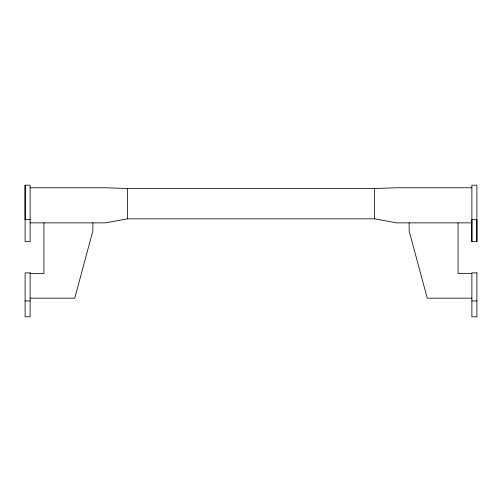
<?xml version="1.0" encoding="UTF-8"?>
<svg xmlns="http://www.w3.org/2000/svg" width="502" height="502" viewBox="0 0 502 502"><rect width="100%" height="100%" fill="white"/><g stroke="black" fill="none" stroke-linecap="round" stroke-linejoin="round"><path stroke-width="0.75" d="M25.1 185.194L25.1 241.669L30.12 241.669L30.12 185.194L25.1 185.194L25.1 219.688L30.12 219.688M471.88 241.669L471.88 219.688L476.9 219.688L476.9 241.669L471.88 241.669L471.88 185.194L476.9 185.194L476.9 241.669M471.88 222.869L396.58 222.869L374.617 218.822L127.382 218.822L105.42 222.869L30.12 222.869M30.12 187.767L105.42 187.767L127.382 188.514L374.617 188.514L396.58 187.767L471.88 187.767M30.12 273.508L43.925 273.508L43.925 222.869M471.88 273.508L458.075 273.508L458.075 222.869M30.12 298.169L74.748 298.169L92.87 230.889L92.87 222.869M471.88 298.169L427.252 298.169L409.13 230.889L409.13 222.869M25.1 300.936L30.12 300.936M471.88 300.936L476.9 300.936M374.617 188.514L374.617 218.822M127.382 188.514L127.382 218.822M30.12 272.881L25.1 272.881L25.1 316.806L30.12 316.806L30.12 272.881M476.9 272.881L471.88 272.881L471.88 316.806L476.9 316.806L476.9 272.881"/></g></svg>
